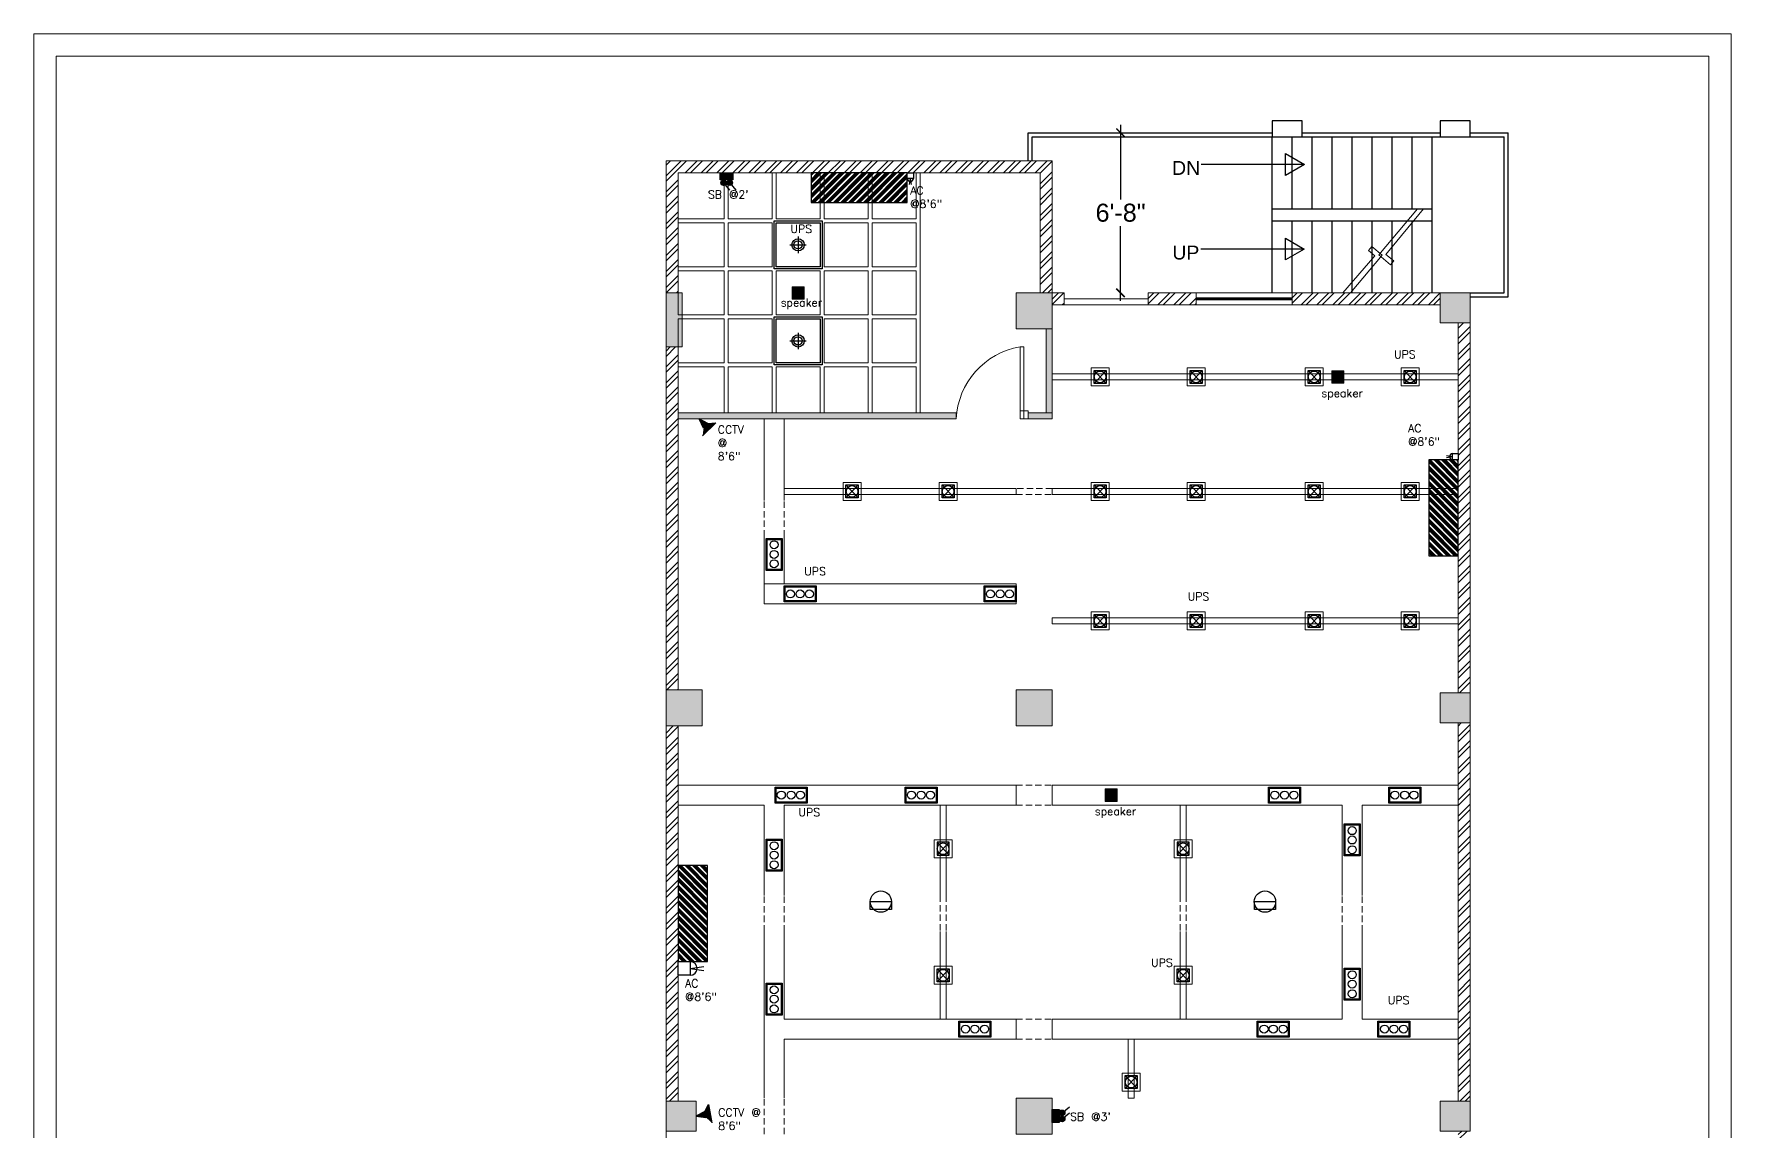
# Model space of a CAD drawing. Header units: inches. Extents: x 111501 to 134888, y 46021 to 52102.
# Drawn here: x 112755 to 113603, y 47553 to 48101 of the extents above; entities that cross this region are included whole.
import ezdxf
from ezdxf.enums import TextEntityAlignment as Align
from ezdxf.lldxf.tags import DXFTag

# ---------------------------------------------------------------- set-up
doc = ezdxf.new("R2010")
doc.units = ezdxf.units.IN
doc.header["$MEASUREMENT"] = 0
doc.linetypes.add('HIDDEN2', pattern=[4.7625, 3.175, -1.5875])
for name, color, linetype in [('10', 1, 'Continuous'), ('D', 251, 'Continuous'), ('electrical layout', 250, 'Continuous'), ('electrical planing', 251, 'Continuous'), ('false ceiling', 5, 'Continuous'), ('pt19', 151, 'Continuous'), ('RO', 7, 'Continuous'), ('staircase', 6, 'Continuous')]:
    doc.layers.add(name, color=color, linetype=linetype)
for name, color, linetype, lineweight in [('ceiling light', 5, 'Continuous', 5), ('column', 252, 'Continuous', 9), ('DOOR', 1, 'Continuous', 0), ('SHEET', 7, 'Continuous', 30), ('text1', 7, 'Continuous', 0), ('wall', 7, 'Continuous', 9), ('window', 140, 'Continuous', 15)]:
    doc.layers.add(name, color=color, linetype=linetype, lineweight=lineweight)
doc.styles.add('A', font='arial.ttf')
doc.styles.get("Standard").update_dxf_attribs({"font": 'txt.shx', "height": 6})
tags = doc.linetypes.add('DASHED2', pattern=[0.375, 0.25, -0.125]).pattern_tags.tags
tags[6:7] = [DXFTag(74, 4), DXFTag(75, 0), DXFTag(340, '0'), DXFTag(46, 1.0), DXFTag(50, 0.0), DXFTag(44, 0.0), DXFTag(45, 0.0)]
tags[4:5] = [DXFTag(74, 4), DXFTag(75, 0), DXFTag(340, '0'), DXFTag(46, 1.0), DXFTag(50, 0.0), DXFTag(44, 0.0), DXFTag(45, 0.0)]
doc.dimstyles.new('Standard$0', dxfattribs={"dimtxt": 4, "dimasz": 2, "dimexe": 0.125, "dimexo": 0.125, "dimgap": 0.25, "dimtad": 0, "dimtih": 1, "dimtoh": 1, "dimdec": 1, "dimlfac": -1, "dimzin": 0, "dimdsep": 46, "dimlunit": 4, "dimtxsty": 'Standard', "dimblk": 'OBLIQUE', "dimblk1": 'DOTSMALL', "dimblk2": 'DOTSMALL', "dimcen": 0, "dimse1": 1, "dimse2": 1, "dimadec": 0, "dimazin": 0, "dimtfac": 1, "dimtdec": 1, "dimtofl": 0, "dimtmove": 0, "dimatfit": 3, "dimfxl": 1, "dimtolj": 1, "dimtzin": 0, "dimarcsym": 0})
pattern_1 = [(45, (14143.5224, 38.135), (-3.97747564, 3.97747564), []), (45, (14146.174, 38.135), (-3.97747564, 3.97747564), [])]

# ---------------------------------------------------------------- blocks, each defined once
blk = doc.blocks.new('_ARCHTICK')
at = {"color": 0, "linetype": 'ByBlock', "lineweight": -2}
blk.add_solid([(0.4, 0.31), (0.31, 0.4), (-0.31, -0.4), (-0.4, -0.31)], dxfattribs=at)
blk = doc.blocks.new('*D517')
at = {"layer": 'D', "color": 5, "linetype": 'Continuous', "lineweight": 25, "transparency": 16777216}
for p, q in [((113298.04, 48055.45), (113298.04, 48018.04)), ((113298.04, 47967.45), (113298.04, 48004.85))]:
    blk.add_line(p, q, dxfattribs=at)
at = {"layer": 'Defpoints', "color": 0, "linetype": 'Continuous', "lineweight": 5, "transparency": 16777216}
for p in [(113298.04, 48051.45), (113306.04, 48051.45), (113311.82, 47971.45)]:
    blk.add_point(p, dxfattribs=at)
at = {"layer": 'D', "color": 5, "linetype": 'Continuous', "lineweight": 25, "transparency": 16777216, "xscale": 6, "yscale": 6, "zscale": 6}
for p, rotation in [((113298.04, 48051.45), 90), ((113298.04, 47971.45), 270)]:
    blk.add_blockref('_ARCHTICK', p, dxfattribs=dict(at, rotation=rotation))
at = {"layer": 'D', "linetype": 'Continuous', "transparency": 16777216, "insert": (113298.04, 48011.45), "char_height": 9, "attachment_point": 5, "style": 'A'}
blk.add_mtext('\\A1;6\'-8"', dxfattribs=at)
blk = doc.blocks.new('_Oblique')
at = {"color": 0, "linetype": 'ByBlock', "lineweight": -2}
blk.add_line((-0.5, -0.5), (0.5, 0.5), dxfattribs=at)
blk = doc.blocks.new('ac')
h = blk.add_hatch()
h.set_pattern_fill('ANSI34', color=5, scale=0.610107, angle=270, style=0)
h.set_pattern_definition([(315, (22596.1116, 2489.52766), (0.32355821, 0.32355821), []), (315, (22596.1116, 2489.4198), (0.32355821, 0.32355821), []), (315, (22596.1116, 2489.31195), (0.32355821, 0.32355821), []), (315, (22596.1116, 2489.2041), (0.32355821, 0.32355821), [])])
h.paths.add_polyline_path([(24130.22, 5022.76), (24130.22, 5030.99), (24132.75, 5030.99), (24132.75, 5022.76)])
at = {"color": 0, "ltscale": 7}
blk.add_lwpolyline([(24130.22, 5022.76), (24132.75, 5022.76), (24132.75, 5030.99), (24130.22, 5030.99)], close=True, dxfattribs=at)
blk = doc.blocks.new('cctv')
at = {"layer": 'electrical layout'}
h = blk.add_hatch(color=122, dxfattribs=at)
h.set_gradient(color1=(19, 236, 153), color2=(76, 0, 0), one_color=1)
h.paths.add_polyline_path([(24133.65, 5037.24), (24127.98, 5043.08), (24131.36, 5042.62), (24135.52, 5044.65), (24133.39, 5040.62)])
h = blk.add_hatch(color=122, dxfattribs=at)
h.set_gradient(color1=(19, 236, 153), color2=(76, 0, 0), rotation=90, one_color=1, name='HEMISPHERICAL')
h.paths.add_polyline_path([(24127.98, 5043.08), (24131.36, 5042.62), (24135.52, 5044.65), (24133.39, 5040.62), (24133.65, 5037.24)])
at = {"layer": 'electrical layout', "color": 7}
blk.add_lwpolyline([(24133.39, 5040.62), (24135.52, 5044.65), (24135.52, 5044.65), (24131.36, 5042.62)], dxfattribs=at)
blk = doc.blocks.new('cct')
at = {"linetype": 'ByBlock'}
for p, q in [((-256.1, 4774.3), (-256.6, 4780.6)), ((-256.6, 4780.6), (-246.3, 4769.8)), ((-259.9, 4767.2), (-256.1, 4774.3)), ((-252.5, 4770.7), (-259.9, 4767.2))]:
    blk.add_line(p, q, dxfattribs=at)
at = {"layer": 'electrical planing', "color": 6, "xscale": 1.768501453454219, "yscale": 1.768501453454219, "zscale": 1.768501453454219, "rotation": 179.2941866071456}
blk.add_blockref('cctv', (42530.4, 13162.2), dxfattribs=at)
blk = doc.blocks.new('dgh')
at = {"layer": 'electrical planing', "linetype": 'ByBlock'}
h = blk.add_hatch(color=36, dxfattribs=at)
h.set_gradient(color1=(121, 78, 22), color2=(227, 174, 104), one_color=1, tint=0.65, name='CYLINDER')
h.paths.add_polyline_path([(-74.07, 1871.89), (-74.07, 1875.82), (-66.95, 1875.82), (-66.95, 1871.89)])
h = blk.add_hatch(color=36, dxfattribs=at)
h.set_gradient(color1=(121, 78, 22), color2=(227, 174, 104), one_color=1, tint=0.65, name='SPHERICAL')
h.paths.add_polyline_path([(-72.26, 1878.91, -1), (-72.26, 1875.82, -1)])
h = blk.add_hatch(color=36, dxfattribs=at)
h.set_gradient(color1=(121, 78, 22), color2=(227, 174, 104), one_color=1, tint=0.65, name='SPHERICAL')
h.paths.add_polyline_path([(-68.91, 1878.91, -1), (-68.91, 1875.82, -1)])
at = {"layer": 'electrical planing', "color": 7, "linetype": 'ByBlock'}
for p, q in [((-72.26, 1877.37), (-75.59, 1881.54)), ((-68.91, 1877.37), (-72.24, 1881.54))]:
    blk.add_line(p, q, dxfattribs=at)
blk.add_lwpolyline([(-74.07, 1871.89), (-74.07, 1875.82), (-66.95, 1875.82), (-66.95, 1871.89)], close=True, dxfattribs=at)
for centre in [(-72.26, 1877.37), (-68.91, 1877.37)]:
    blk.add_circle(centre, 1.55, dxfattribs=at)
blk = doc.blocks.new('speaker')
at = {"layer": 'ceiling light'}
h = blk.add_hatch(color=97, dxfattribs=at)
h.set_gradient(color1=(46, 142, 62), one_color=1, tint=1, name='CURVED')
h.paths.add_polyline_path([(24133.57, 5017.97), (24134.22, 5018.64), (24130.77, 5018.64), (24131.41, 5017.99, -0.41885)])
h = blk.add_hatch(color=97, dxfattribs=at)
h.set_gradient(color1=(46, 142, 62), rotation=90, one_color=1, tint=1, name='INVCURVED')
h.paths.add_polyline_path([(24130.77, 5015.11), (24131.45, 5015.8, -0.210258), (24130.96, 5016.92, -0.199678), (24131.41, 5017.99), (24130.77, 5018.64)])
h = blk.add_hatch(color=233, dxfattribs=at)
h.set_gradient(color1=(219, 123, 161), one_color=1, tint=1, name='SPHERICAL')
h.paths.add_polyline_path([(24133.57, 5017.97, 0.41885), (24131.41, 5017.99), (24132.5, 5016.87)])
h.paths.add_polyline_path([(24131.45, 5015.8), (24132.5, 5016.87), (24131.41, 5017.99, 0.199678), (24130.96, 5016.92, 0.210258)])
h.paths.add_polyline_path([(24132.5, 5016.87), (24133.52, 5015.82, 0.204601), (24133.99, 5016.92, 0.194044), (24133.57, 5017.97)])
h.paths.add_polyline_path([(24133.52, 5015.82), (24132.5, 5016.87), (24131.45, 5015.8, 0.395179)])
h = blk.add_hatch(color=97, dxfattribs=at)
h.set_gradient(color1=(46, 142, 62), rotation=90, one_color=1, tint=1, name='INVCURVED')
h.paths.add_polyline_path([(24134.22, 5018.64), (24133.57, 5017.97, -0.194044), (24133.99, 5016.92, -0.204601), (24133.52, 5015.82), (24134.22, 5015.11)])
h = blk.add_hatch(color=97, dxfattribs=at)
h.set_gradient(color1=(46, 142, 62), one_color=1, tint=1, name='INVCURVED')
h.paths.add_polyline_path([(24134.22, 5015.11), (24133.52, 5015.82, -0.395179), (24131.45, 5015.8), (24130.77, 5015.11)])
at = {"layer": 'ceiling light', "color": 7}
for p, q in [((24130.77, 5018.64), (24134.22, 5015.11)), ((24134.22, 5018.64), (24130.77, 5015.11))]:
    blk.add_line(p, q, dxfattribs=at)
blk.add_lwpolyline([(24130.77, 5018.64), (24134.22, 5018.64), (24134.22, 5015.11), (24130.77, 5015.11)], close=True, dxfattribs=at)
blk.add_circle((24132.47, 5016.92), 1.51, dxfattribs=at)

msp = doc.modelspace()

# ---------------------------------------------------------------- hatches: boundary and pattern name
at = {"layer": 'column'}
h = msp.add_hatch(color=256, dxfattribs=at)
h.paths.add_polyline_path([(113245.82, 47971.45), (113245.82, 47953.45), (113263.82, 47953.45), (113263.82, 47971.45)])
h.paths.add_polyline_path([(113070.82, 47971.45), (113070.82, 47944.45), (113078.82, 47944.45), (113078.82, 47971.45)])
h = msp.add_hatch(color=256, dxfattribs=at)
h.paths.add_polyline_path([(113457.82, 47967.5), (113457.82, 47956.5), (113468.82, 47956.5), (113468.82, 47967.5)])
h.paths.add_polyline_path([(113468.82, 47967.5), (113468.82, 47971.5), (113457.82, 47971.5), (113457.82, 47967.5)])
h.paths.add_polyline_path([(113468.82, 47956.5), (113472.82, 47956.5), (113472.82, 47967.5), (113468.82, 47967.5)])
h.paths.add_polyline_path([(113472.82, 47971.5), (113468.82, 47971.5), (113468.82, 47967.5), (113472.82, 47967.5)])
msp.add_hatch(color=256, dxfattribs=at).paths.add_polyline_path([(113070.82, 47773.02), (113070.82, 47755.02), (113088.82, 47755.02), (113088.82, 47773.02)])
h = msp.add_hatch(color=256, dxfattribs=at)
h.paths.add_polyline_path([(113245.82, 47365.17), (113245.82, 47347.17), (113263.82, 47347.17), (113263.82, 47365.17)])
h.paths.add_polyline_path([(113245.82, 47569.09), (113245.82, 47551.09), (113263.82, 47551.09), (113263.82, 47569.09)])
h.paths.add_polyline_path([(113245.82, 47773.02), (113245.82, 47755.02), (113263.82, 47755.02), (113263.82, 47773.02)])
h = msp.add_hatch(color=256, dxfattribs=at)
h.paths.add_polyline_path([(113457.82, 47767.57), (113457.82, 47756.57), (113468.82, 47756.57), (113468.82, 47767.57)])
h.paths.add_polyline_path([(113468.82, 47767.57), (113468.82, 47771.57), (113457.82, 47771.57), (113457.82, 47767.57)])
h.paths.add_polyline_path([(113468.82, 47756.57), (113472.82, 47756.57), (113472.82, 47767.57), (113468.82, 47767.57)])
h.paths.add_polyline_path([(113472.82, 47771.57), (113468.82, 47771.57), (113468.82, 47767.57), (113472.82, 47767.57)])
h = msp.add_hatch(color=256, dxfattribs=at)
h.paths.add_polyline_path([(113070.82, 47563.64), (113070.82, 47552.64), (113081.82, 47552.64), (113081.82, 47563.64)])
h.paths.add_polyline_path([(113081.82, 47563.64), (113081.82, 47567.64), (113070.82, 47567.64), (113070.82, 47563.64)])
h.paths.add_polyline_path([(113081.82, 47552.64), (113085.82, 47552.64), (113085.82, 47563.64), (113081.82, 47563.64)])
h.paths.add_polyline_path([(113085.82, 47567.64), (113081.82, 47567.64), (113081.82, 47563.64), (113085.82, 47563.64)])
h = msp.add_hatch(color=256, dxfattribs=at)
h.paths.add_polyline_path([(113457.82, 47563.64), (113457.82, 47552.64), (113468.82, 47552.64), (113468.82, 47563.64)])
h.paths.add_polyline_path([(113468.82, 47563.64), (113468.82, 47567.64), (113457.82, 47567.64), (113457.82, 47563.64)])
h.paths.add_polyline_path([(113468.82, 47552.64), (113472.82, 47552.64), (113472.82, 47563.64), (113468.82, 47563.64)])
h.paths.add_polyline_path([(113472.82, 47567.64), (113468.82, 47567.64), (113468.82, 47563.64), (113472.82, 47563.64)])
at = {"layer": 'pt19', "lineweight": 0}
h = msp.add_hatch(color=256, dxfattribs=at)
h.paths.add_polyline_path([(113076.82, 47908.45), (113076.82, 47911.45), (113215.85, 47911.45), (113215.85, 47908.45)])
h.paths.add_polyline_path([(113260.82, 47953.45), (113263.82, 47953.45), (113263.82, 47930.95), (113263.79, 47930.95), (113263.79, 47927.95), (113263.82, 47927.95), (113263.82, 47911.45), (113260.82, 47911.45)])
h.paths.add_polyline_path([(113263.82, 47908.45), (113263.82, 47911.45), (113260.82, 47911.45), (113251.82, 47911.45), (113251.82, 47908.45)])
at = {"layer": 'wall', "lineweight": 5}
h = msp.add_hatch(dxfattribs=at)
h.set_pattern_fill('ANSI32', color=256, scale=15, style=0)
h.set_pattern_definition(pattern_1)
h.paths.add_polyline_path([(113070.82, 47971.45), (113070.82, 48037.45), (113263.82, 48037.45), (113263.82, 47971.45), (113257.82, 47971.45), (113257.82, 48031.45), (113076.82, 48031.45), (113076.82, 47971.45)])
h = msp.add_hatch(dxfattribs=at)
h.set_pattern_fill('ANSI32', color=256, scale=15, style=0)
h.set_pattern_definition(pattern_1)
h.paths.add_polyline_path([(113383.82, 47965.45), (113457.82, 47965.45), (113457.82, 47971.45), (113383.82, 47971.45)])
h.paths.add_polyline_path([(113311.82, 47971.45), (113311.82, 47965.45), (113335.82, 47965.45), (113335.82, 47971.45)])
h.paths.add_polyline_path([(113263.82, 47965.45), (113269.82, 47965.45), (113269.82, 47971.45), (113263.82, 47971.45)])
h = msp.add_hatch(dxfattribs=at)
h.set_pattern_fill('ANSI32', color=256, scale=15, style=0)
h.set_pattern_definition(pattern_1)
h.paths.add_polyline_path([(113466.82, 47567.59), (113472.82, 47567.59), (113472.82, 47756.52), (113466.82, 47756.52)])
h.paths.add_polyline_path([(113466.82, 47363.67), (113472.82, 47363.67), (113472.82, 47552.59), (113466.82, 47552.59)])
h.paths.add_polyline_path([(113466.82, 47771.52), (113472.82, 47771.52), (113472.82, 47956.45), (113466.82, 47956.45)])
h.paths.add_polyline_path([(113466.82, 47238.67), (113472.82, 47238.67), (113472.82, 47348.67), (113466.82, 47348.67)])
h = msp.add_hatch(dxfattribs=at)
h.set_pattern_fill('ANSI32', color=256, scale=15, style=0)
h.set_pattern_definition(pattern_1)
h.paths.add_polyline_path([(113070.82, 47567.59), (113076.82, 47567.59), (113076.82, 47755.02), (113070.82, 47755.02)])
h.paths.add_polyline_path([(113070.82, 47944.45), (113070.82, 47773.02), (113076.82, 47773.02), (113076.82, 47944.45)])

# ---------------------------------------------------------------- linework, layer by layer
at = {"layer": '10', "linetype": 'Continuous'}
for p, q in [((113389.98, 48035.61), (113338.34, 48035.61)), ((113389.86, 47993.34), (113338.22, 47993.34))]:
    msp.add_line(p, q, dxfattribs=at)
for points in [[(113389.98, 48035.61), (113380.54, 48030.16), (113380.54, 48041.06)], [(113389.86, 47993.34), (113380.42, 47987.89), (113380.42, 47998.79)]]:
    msp.add_lwpolyline(points, close=True, dxfattribs=at)
at = {"layer": 'column'}
for points in [[(113078.82, 47944.45), (113078.82, 47971.45), (113070.82, 47971.45), (113070.82, 47944.45)], [(113263.82, 47971.45), (113245.82, 47971.45), (113245.82, 47953.45), (113263.82, 47953.45)], [(113457.82, 47971.45), (113472.82, 47971.45), (113472.82, 47956.45), (113457.82, 47956.45)], [(113088.82, 47773.02), (113070.82, 47773.02), (113070.82, 47755.02), (113088.82, 47755.02)], [(113263.82, 47773.02), (113245.82, 47773.02), (113245.82, 47755.02), (113263.82, 47755.02)], [(113457.82, 47771.52), (113472.82, 47771.52), (113472.82, 47756.52), (113457.82, 47756.52)], [(113070.82, 47567.59), (113085.82, 47567.59), (113085.82, 47552.59), (113070.82, 47552.59)], [(113263.82, 47569.09), (113245.82, 47569.09), (113245.82, 47551.09), (113263.82, 47551.09)], [(113457.82, 47567.59), (113472.82, 47567.59), (113472.82, 47552.59), (113457.82, 47552.59)]]:
    msp.add_lwpolyline(points, close=True, dxfattribs=at)
at = {"layer": 'DOOR', "linetype": 'DASHED2'}
for p, q in [((113269.82, 47968.45), (113311.82, 47968.45)), ((113269.82, 47965.45), (113311.82, 47965.45))]:
    msp.add_line(p, q, dxfattribs=at)
at = {"layer": 'DOOR', "linetype": 'Continuous'}
for points in [[(113434.59, 47987.38), (113432.98, 47985.47), (113427.11, 47990.4), (113446.45, 48013.45), (113449.52, 48013.45), (113430.66, 47990.67), (113434.58, 47987.38)], [(113409.15, 47971.45), (113425.19, 47989.94), (113421.99, 47992.62), (113423.59, 47994.54), (113428.71, 47990.25), (113412.94, 47971.45), (113409.15, 47971.45)]]:
    msp.add_lwpolyline(points, dxfattribs=at)
at = {"layer": 'DOOR', "color": 140, "linetype": 'Continuous', "lineweight": 0, "elevation": -0.46}
for points in [[(113247.82, 47908.45), (113249.67, 47908.45), (113249.67, 47944.49), (113247.82, 47944.49)], [(113251.82, 47908.45), (113247.82, 47908.45), (113247.82, 47912.45), (113251.82, 47912.45)]]:
    msp.add_lwpolyline(points, close=True, dxfattribs=at)
at = {"layer": 'DOOR', "color": 140, "linetype": 'Continuous', "lineweight": 0}
msp.add_arc((113254.29, 47906.56, -0.91), 38.48, 99.67307, 177.18608, dxfattribs=at)
at = {"layer": 'electrical layout', "color": 6}
for p, q in [((113192.89, 48028.65), (113192.42, 48025.53)), ((113192.89, 48028.65), (113193.36, 48025.53)), ((113464, 47889.56), (113460.88, 47890.02)), ((113464, 47889.56), (113460.88, 47889.09)), ((113082.88, 47633.9), (113089.64, 47634.91)), ((113082.88, 47633.9), (113089.64, 47632.88))]:
    msp.add_line(p, q, dxfattribs=at)
at = {"layer": 'electrical layout', "color": 234}
for p, q in [((113136.82, 47999.54, 0.46), (113136.82, 47991.35, 0.46)), ((113132.73, 47995.45, 0.46), (113140.91, 47995.45, 0.46)), ((113136.82, 47951.54, 0.46), (113136.82, 47943.35, 0.46)), ((113132.73, 47947.45, 0.46), (113140.91, 47947.45, 0.46)), ((113160.77, 47875.49), (113166.84, 47868.98)), ((113166.84, 47875.49), (113160.77, 47868.98)), ((113208.77, 47875.49), (113214.84, 47868.98)), ((113214.84, 47875.49), (113208.77, 47868.98)), ((113300.28, 47580.35), (113306.36, 47573.84)), ((113306.36, 47580.35), (113300.28, 47573.84))]:
    msp.add_line(p, q, dxfattribs=at)
at = {"layer": 'electrical layout'}
for p, q in [((113284.76, 47932.7), (113290.83, 47926.19)), ((113290.83, 47932.7), (113284.76, 47926.19)), ((113332.76, 47932.7), (113338.83, 47926.19)), ((113338.83, 47932.7), (113332.76, 47926.19)), ((113391.76, 47932.7), (113397.83, 47926.19)), ((113397.83, 47932.7), (113391.76, 47926.19)), ((113439.76, 47932.7), (113445.83, 47926.19)), ((113445.83, 47932.7), (113439.76, 47926.19)), ((113284.76, 47875.49), (113290.83, 47868.98)), ((113290.83, 47875.49), (113284.76, 47868.98)), ((113332.76, 47875.49), (113338.83, 47868.98)), ((113338.83, 47875.49), (113332.76, 47868.98)), ((113391.76, 47875.49), (113397.83, 47868.98)), ((113397.83, 47875.49), (113391.76, 47868.98)), ((113439.76, 47875.49), (113445.83, 47868.98)), ((113445.83, 47875.49), (113439.76, 47868.98)), ((113284.76, 47810.77), (113290.83, 47804.27)), ((113290.83, 47810.77), (113284.76, 47804.27)), ((113332.76, 47810.77), (113338.83, 47804.27)), ((113338.83, 47810.77), (113332.76, 47804.27)), ((113391.76, 47810.77), (113397.83, 47804.27)), ((113397.83, 47810.77), (113391.76, 47804.27)), ((113439.76, 47810.77), (113445.83, 47804.27)), ((113445.83, 47810.77), (113439.76, 47804.27)), ((113206.28, 47690.41), (113212.36, 47696.92)), ((113212.36, 47690.41), (113206.28, 47696.92)), ((113326.28, 47690.41), (113332.36, 47696.92)), ((113332.36, 47690.41), (113326.28, 47696.92)), ((113206.28, 47633.7), (113212.36, 47627.2)), ((113212.36, 47633.7), (113206.28, 47627.2)), ((113326.28, 47633.7), (113332.36, 47627.2)), ((113332.36, 47633.7), (113326.28, 47627.2))]:
    msp.add_line(p, q, dxfattribs=at)
at = {"layer": 'electrical layout', "color": 6}
for points in [[(113194.47, 48028.65), (113191.32, 48028.65), (113191.32, 48031.45), (113194.47, 48031.45)], [(113464, 47887.98), (113464, 47891.13), (113466.8, 47891.13), (113466.8, 47887.98)], [(113082.88, 47637.31), (113082.88, 47630.49), (113076.82, 47630.49), (113076.82, 47637.31)]]:
    msp.add_lwpolyline(points, close=True, dxfattribs=at)
at = {"layer": 'electrical layout', "color": 234, "elevation": 0.46}
for points in [[(113124.82, 48007.45), (113148.82, 48007.45), (113148.82, 47983.45), (113124.82, 47983.45)], [(113125.82, 48006.45), (113147.82, 48006.45), (113147.82, 47984.45), (113125.82, 47984.45)], [(113124.82, 47959.45), (113148.82, 47959.45), (113148.82, 47935.45), (113124.82, 47935.45)], [(113125.82, 47958.45), (113147.82, 47958.45), (113147.82, 47936.45), (113125.82, 47936.45)]]:
    msp.add_lwpolyline(points, close=True, dxfattribs=at)
at = {"layer": 'electrical layout'}
for points in [[(113284.76, 47932.7), (113290.83, 47932.7), (113290.83, 47926.19), (113284.76, 47926.19)], [(113284.76, 47932.7), (113290.83, 47932.7), (113290.83, 47926.19), (113284.76, 47926.19)], [(113284.76, 47932.7), (113290.83, 47932.7), (113290.83, 47926.19), (113284.76, 47926.19)], [(113332.76, 47932.7), (113338.83, 47932.7), (113338.83, 47926.19), (113332.76, 47926.19)], [(113332.76, 47932.7), (113338.83, 47932.7), (113338.83, 47926.19), (113332.76, 47926.19)], [(113332.76, 47932.7), (113338.83, 47932.7), (113338.83, 47926.19), (113332.76, 47926.19)], [(113391.76, 47932.7), (113397.83, 47932.7), (113397.83, 47926.19), (113391.76, 47926.19)], [(113391.76, 47932.7), (113397.83, 47932.7), (113397.83, 47926.19), (113391.76, 47926.19)], [(113391.76, 47932.7), (113397.83, 47932.7), (113397.83, 47926.19), (113391.76, 47926.19)], [(113439.76, 47932.7), (113445.83, 47932.7), (113445.83, 47926.19), (113439.76, 47926.19)], [(113439.76, 47932.7), (113445.83, 47932.7), (113445.83, 47926.19), (113439.76, 47926.19)], [(113439.76, 47932.7), (113445.83, 47932.7), (113445.83, 47926.19), (113439.76, 47926.19)], [(113284.76, 47875.49), (113290.83, 47875.49), (113290.83, 47868.98), (113284.76, 47868.98)], [(113284.76, 47875.49), (113290.83, 47875.49), (113290.83, 47868.98), (113284.76, 47868.98)], [(113284.76, 47875.49), (113290.83, 47875.49), (113290.83, 47868.98), (113284.76, 47868.98)], [(113332.76, 47875.49), (113338.83, 47875.49), (113338.83, 47868.98), (113332.76, 47868.98)], [(113332.76, 47875.49), (113338.83, 47875.49), (113338.83, 47868.98), (113332.76, 47868.98)], [(113332.76, 47875.49), (113338.83, 47875.49), (113338.83, 47868.98), (113332.76, 47868.98)], [(113391.76, 47875.49), (113397.83, 47875.49), (113397.83, 47868.98), (113391.76, 47868.98)], [(113391.76, 47875.49), (113397.83, 47875.49), (113397.83, 47868.98), (113391.76, 47868.98)], [(113391.76, 47875.49), (113397.83, 47875.49), (113397.83, 47868.98), (113391.76, 47868.98)], [(113439.76, 47875.49), (113445.83, 47875.49), (113445.83, 47868.98), (113439.76, 47868.98)], [(113439.76, 47875.49), (113445.83, 47875.49), (113445.83, 47868.98), (113439.76, 47868.98)], [(113439.76, 47875.49), (113445.83, 47875.49), (113445.83, 47868.98), (113439.76, 47868.98)], [(113284.76, 47810.77), (113290.83, 47810.77), (113290.83, 47804.27), (113284.76, 47804.27)], [(113284.76, 47810.77), (113290.83, 47810.77), (113290.83, 47804.27), (113284.76, 47804.27)], [(113284.76, 47810.77), (113290.83, 47810.77), (113290.83, 47804.27), (113284.76, 47804.27)], [(113332.76, 47810.77), (113338.83, 47810.77), (113338.83, 47804.27), (113332.76, 47804.27)], [(113332.76, 47810.77), (113338.83, 47810.77), (113338.83, 47804.27), (113332.76, 47804.27)], [(113332.76, 47810.77), (113338.83, 47810.77), (113338.83, 47804.27), (113332.76, 47804.27)], [(113391.76, 47810.77), (113397.83, 47810.77), (113397.83, 47804.27), (113391.76, 47804.27)], [(113391.76, 47810.77), (113397.83, 47810.77), (113397.83, 47804.27), (113391.76, 47804.27)], [(113391.76, 47810.77), (113397.83, 47810.77), (113397.83, 47804.27), (113391.76, 47804.27)], [(113439.76, 47810.77), (113445.83, 47810.77), (113445.83, 47804.27), (113439.76, 47804.27)], [(113439.76, 47810.77), (113445.83, 47810.77), (113445.83, 47804.27), (113439.76, 47804.27)], [(113439.76, 47810.77), (113445.83, 47810.77), (113445.83, 47804.27), (113439.76, 47804.27)], [(113206.28, 47690.41), (113212.36, 47690.41), (113212.36, 47696.92), (113206.28, 47696.92)], [(113206.28, 47690.41), (113212.36, 47690.41), (113212.36, 47696.92), (113206.28, 47696.92)], [(113206.28, 47690.41), (113212.36, 47690.41), (113212.36, 47696.92), (113206.28, 47696.92)], [(113326.28, 47690.41), (113332.36, 47690.41), (113332.36, 47696.92), (113326.28, 47696.92)], [(113326.28, 47690.41), (113332.36, 47690.41), (113332.36, 47696.92), (113326.28, 47696.92)], [(113326.28, 47690.41), (113332.36, 47690.41), (113332.36, 47696.92), (113326.28, 47696.92)], [(113206.28, 47633.7), (113212.36, 47633.7), (113212.36, 47627.2), (113206.28, 47627.2)], [(113206.28, 47633.7), (113212.36, 47633.7), (113212.36, 47627.2), (113206.28, 47627.2)], [(113206.28, 47633.7), (113212.36, 47633.7), (113212.36, 47627.2), (113206.28, 47627.2)], [(113326.28, 47633.7), (113332.36, 47633.7), (113332.36, 47627.2), (113326.28, 47627.2)], [(113326.28, 47633.7), (113332.36, 47633.7), (113332.36, 47627.2), (113326.28, 47627.2)], [(113326.28, 47633.7), (113332.36, 47633.7), (113332.36, 47627.2), (113326.28, 47627.2)]]:
    msp.add_lwpolyline(points, close=True, dxfattribs=at)
at = {"layer": 'electrical layout', "color": 234}
for points in [[(113160.77, 47875.49), (113166.84, 47875.49), (113166.84, 47868.98), (113160.77, 47868.98)], [(113160.77, 47875.49), (113166.84, 47875.49), (113166.84, 47868.98), (113160.77, 47868.98)], [(113160.77, 47875.49), (113166.84, 47875.49), (113166.84, 47868.98), (113160.77, 47868.98)], [(113208.77, 47875.49), (113214.84, 47875.49), (113214.84, 47868.98), (113208.77, 47868.98)], [(113208.77, 47875.49), (113214.84, 47875.49), (113214.84, 47868.98), (113208.77, 47868.98)], [(113208.77, 47875.49), (113214.84, 47875.49), (113214.84, 47868.98), (113208.77, 47868.98)], [(113128.82, 47832.73), (113120.82, 47832.73), (113120.82, 47848.73), (113128.82, 47848.73)], [(113128.32, 47833.23), (113121.32, 47833.23), (113121.32, 47848.23), (113128.32, 47848.23)], [(113145.82, 47825.02), (113145.82, 47817.02), (113129.82, 47817.02), (113129.82, 47825.02)], [(113145.32, 47824.52), (113145.32, 47817.52), (113130.32, 47817.52), (113130.32, 47824.52)], [(113245.82, 47825.02), (113245.82, 47817.02), (113229.82, 47817.02), (113229.82, 47825.02)], [(113245.32, 47824.52), (113245.32, 47817.52), (113230.32, 47817.52), (113230.32, 47824.52)], [(113141.3, 47724.52), (113141.3, 47716.52), (113125.3, 47716.52), (113125.3, 47724.52)], [(113140.8, 47724.02), (113140.8, 47717.02), (113125.8, 47717.02), (113125.8, 47724.02)], [(113206.34, 47724.52), (113206.34, 47716.52), (113190.34, 47716.52), (113190.34, 47724.52)], [(113205.84, 47724.02), (113205.84, 47717.02), (113190.84, 47717.02), (113190.84, 47724.02)], [(113387.99, 47724.52), (113387.99, 47716.52), (113371.99, 47716.52), (113371.99, 47724.52)], [(113387.49, 47724.02), (113387.49, 47717.02), (113372.49, 47717.02), (113372.49, 47724.02)], [(113448.04, 47724.52), (113448.04, 47716.52), (113432.04, 47716.52), (113432.04, 47724.52)], [(113447.54, 47724.02), (113447.54, 47717.02), (113432.54, 47717.02), (113432.54, 47724.02)], [(113409.82, 47706.06), (113417.82, 47706.06), (113417.82, 47690.06), (113409.82, 47690.06)], [(113410.32, 47705.56), (113417.32, 47705.56), (113417.32, 47690.56), (113410.32, 47690.56)], [(113120.82, 47698.52), (113128.82, 47698.52), (113128.82, 47682.52), (113120.82, 47682.52)], [(113121.32, 47698.02), (113128.32, 47698.02), (113128.32, 47683.02), (113121.32, 47683.02)], [(113172.89, 47667.27), (113183.44, 47667.27), (113183.44, 47663.29), (113172.89, 47663.29)], [(113364.89, 47667.27), (113375.44, 47667.27), (113375.44, 47663.29), (113364.89, 47663.29)], [(113120.82, 47626.52), (113128.82, 47626.52), (113128.82, 47610.52), (113120.82, 47610.52)], [(113409.82, 47634.06), (113417.82, 47634.06), (113417.82, 47618.06), (113409.82, 47618.06)], [(113410.32, 47633.56), (113417.32, 47633.56), (113417.32, 47618.56), (113410.32, 47618.56)], [(113121.32, 47626.02), (113128.32, 47626.02), (113128.32, 47611.02), (113121.32, 47611.02)], [(113217.16, 47599.59), (113217.16, 47607.59), (113233.16, 47607.59), (113233.16, 47599.59)], [(113217.66, 47600.09), (113217.66, 47607.09), (113232.66, 47607.09), (113232.66, 47600.09)], [(113366.38, 47599.59), (113366.38, 47607.59), (113382.38, 47607.59), (113382.38, 47599.59)], [(113366.88, 47600.09), (113366.88, 47607.09), (113381.88, 47607.09), (113381.88, 47600.09)], [(113426.66, 47599.59), (113426.66, 47607.59), (113442.66, 47607.59), (113442.66, 47599.59)], [(113427.16, 47600.09), (113427.16, 47607.09), (113442.16, 47607.09), (113442.16, 47600.09)], [(113300.28, 47580.35), (113306.36, 47580.35), (113306.36, 47573.84), (113300.28, 47573.84)], [(113300.28, 47580.35), (113306.36, 47580.35), (113306.36, 47573.84), (113300.28, 47573.84)], [(113300.28, 47580.35), (113306.36, 47580.35), (113306.36, 47573.84), (113300.28, 47573.84)]]:
    msp.add_lwpolyline(points, close=True, dxfattribs=at)
for centre, radius in [((113136.82, 47995.45, 0.46), 3.07), ((113136.82, 47995.45, 0.46), 2.05), ((113136.82, 47947.45, 0.46), 3.07), ((113136.82, 47947.45, 0.46), 2.05), ((113163.8, 47872.23), 2.92), ((113163.8, 47872.23), 2.92), ((113163.8, 47872.23), 2.92), ((113211.8, 47872.23), 2.92), ((113211.8, 47872.23), 2.92), ((113211.8, 47872.23), 2.92), ((113124.82, 47845.59), 2), ((113124.82, 47840.73), 2), ((113124.82, 47836.07), 2), ((113132.96, 47821.02), 2), ((113137.82, 47821.02), 2), ((113142.48, 47821.02), 2), ((113232.96, 47821.02), 2), ((113237.82, 47821.02), 2), ((113242.48, 47821.02), 2), ((113128.44, 47720.52), 2), ((113133.3, 47720.52), 2), ((113137.96, 47720.52), 2), ((113193.48, 47720.52), 2), ((113198.34, 47720.52), 2), ((113203, 47720.52), 2), ((113375.13, 47720.52), 2), ((113379.99, 47720.52), 2), ((113384.65, 47720.52), 2), ((113435.18, 47720.52), 2), ((113440.04, 47720.52), 2), ((113444.7, 47720.52), 2), ((113413.82, 47702.72), 2), ((113124.82, 47695.18), 2), ((113413.82, 47698.06), 2), ((113413.82, 47693.2), 2), ((113124.82, 47690.52), 2), ((113124.82, 47685.66), 2), ((113178.19, 47667.27), 5.31), ((113370.19, 47667.27), 5.31), ((113413.82, 47630.72), 2), ((113413.82, 47626.06), 2), ((113124.82, 47623.18), 2), ((113124.82, 47618.52), 2), ((113413.82, 47621.2), 2), ((113124.82, 47613.66), 2), ((113220.5, 47603.59), 2), ((113225.16, 47603.59), 2), ((113230.02, 47603.59), 2), ((113369.72, 47603.59), 2), ((113374.38, 47603.59), 2), ((113379.24, 47603.59), 2), ((113430, 47603.59), 2), ((113434.66, 47603.59), 2), ((113439.52, 47603.59), 2), ((113303.32, 47577.09), 2.92), ((113303.32, 47577.09), 2.92), ((113303.32, 47577.09), 2.92)]:
    msp.add_circle(centre, radius, dxfattribs=at)
at = {"layer": 'electrical layout'}
for centre in [(113287.79, 47929.45), (113287.79, 47929.45), (113287.79, 47929.45), (113335.79, 47929.45), (113335.79, 47929.45), (113335.79, 47929.45), (113394.79, 47929.45), (113394.79, 47929.45), (113394.79, 47929.45), (113442.79, 47929.45), (113442.79, 47929.45), (113442.79, 47929.45), (113287.79, 47872.23), (113287.79, 47872.23), (113287.79, 47872.23), (113335.79, 47872.23), (113335.79, 47872.23), (113335.79, 47872.23), (113394.79, 47872.23), (113394.79, 47872.23), (113394.79, 47872.23), (113442.79, 47872.23), (113442.79, 47872.23), (113442.79, 47872.23), (113287.79, 47807.52), (113287.79, 47807.52), (113287.79, 47807.52), (113335.79, 47807.52), (113335.79, 47807.52), (113335.79, 47807.52), (113394.79, 47807.52), (113394.79, 47807.52), (113394.79, 47807.52), (113442.79, 47807.52), (113442.79, 47807.52), (113442.79, 47807.52), (113209.32, 47693.66), (113209.32, 47693.66), (113209.32, 47693.66), (113329.32, 47693.66), (113329.32, 47693.66), (113329.32, 47693.66), (113209.32, 47630.45), (113209.32, 47630.45), (113209.32, 47630.45), (113329.32, 47630.45), (113329.32, 47630.45), (113329.32, 47630.45)]:
    msp.add_circle(centre, 2.92, dxfattribs=at)
at = {"layer": 'electrical layout', "color": 6}
for centre, radius, start, end in [((113192.89, 48028.65), 1.57, 180, 0), ((113464, 47889.56), 1.57, 90, 270), ((113082.88, 47633.9), 3.41, 270, 90)]:
    msp.add_arc(centre, radius, start, end, dxfattribs=at)
at = {"layer": 'false ceiling', "lineweight": 5}
msp.add_line((113197.82, 47911.45, 0.91), (113197.82, 48031.45, 0.91), dxfattribs=at)
at = {"layer": 'false ceiling', "linetype": 'HIDDEN2', "lineweight": 5}
for p, q in [((113263.82, 47873.73), (113245.82, 47873.73)), ((113119.82, 47849.73), (113119.82, 47867.73)), ((113129.82, 47849.73), (113129.82, 47867.73)), ((113245.82, 47870.73), (113263.79, 47870.73)), ((113245.82, 47725.52), (113263.82, 47725.52)), ((113245.82, 47715.52), (113263.82, 47715.52)), ((113119.82, 47652.31), (113119.82, 47670.31)), ((113129.82, 47652.31), (113129.82, 47670.31)), ((113207.82, 47670.31), (113207.82, 47652.31)), ((113210.82, 47670.31), (113210.82, 47652.31)), ((113327.82, 47670.31), (113327.82, 47652.31)), ((113330.82, 47670.31), (113330.82, 47652.31)), ((113408.82, 47652.31), (113408.82, 47670.31)), ((113418.82, 47652.31), (113418.82, 47670.31)), ((113245.82, 47608.59), (113263.82, 47608.59)), ((113245.82, 47598.59), (113263.82, 47598.59)), ((113119.82, 47551.09), (113119.82, 47569.09)), ((113129.82, 47551.09), (113129.82, 47569.09))]:
    msp.add_line(p, q, dxfattribs=at)
at = {"layer": 'false ceiling', "lineweight": 5}
for points in [[(113099.82, 48008.45), (113076.82, 48008.45), (113076.82, 48031.45), (113099.82, 48031.45)], [(113101.82, 48008.45), (113123.82, 48008.45), (113123.82, 48031.45), (113101.82, 48031.45)], [(113076.82, 48006.45), (113099.82, 48006.45), (113099.82, 47984.45), (113076.82, 47984.45)], [(113101.82, 48006.45), (113123.82, 48006.45), (113123.82, 47984.45), (113101.82, 47984.45)], [(113076.82, 47982.45), (113099.82, 47982.45), (113099.82, 47960.45), (113076.82, 47960.45)], [(113101.82, 47982.45), (113123.82, 47982.45), (113123.82, 47960.45), (113101.82, 47960.45)], [(113076.82, 47958.45), (113099.82, 47958.45), (113099.82, 47936.45), (113076.82, 47936.45)], [(113101.82, 47958.45), (113123.82, 47958.45), (113123.82, 47936.45), (113101.82, 47936.45)], [(113101.82, 47934.45), (113123.82, 47934.45), (113123.82, 47911.45), (113101.82, 47911.45)], [(113283.29, 47933.95), (113292.29, 47933.95), (113292.29, 47924.95), (113283.29, 47924.95)], [(113331.29, 47933.95), (113340.29, 47933.95), (113340.29, 47924.95), (113331.29, 47924.95)], [(113390.29, 47933.95), (113399.29, 47933.95), (113399.29, 47924.95), (113390.29, 47924.95)], [(113438.29, 47933.95), (113447.29, 47933.95), (113447.29, 47924.95), (113438.29, 47924.95)], [(113263.79, 47930.95), (113466.82, 47930.95), (113466.82, 47927.95), (113263.79, 47927.95)], [(113129.82, 47873.73), (113245.82, 47873.73), (113245.82, 47870.73), (113129.82, 47870.73)], [(113159.3, 47876.73), (113168.3, 47876.73), (113168.3, 47867.73), (113159.3, 47867.73)], [(113207.3, 47876.73), (113216.3, 47876.73), (113216.3, 47867.73), (113207.3, 47867.73)], [(113263.79, 47873.73), (113466.82, 47873.73), (113466.82, 47870.73), (113263.79, 47870.73)], [(113283.29, 47876.73), (113292.29, 47876.73), (113292.29, 47867.73), (113283.29, 47867.73)], [(113331.29, 47876.73), (113340.29, 47876.73), (113340.29, 47867.73), (113331.29, 47867.73)], [(113390.29, 47876.73), (113399.29, 47876.73), (113399.29, 47867.73), (113390.29, 47867.73)], [(113438.29, 47876.73), (113447.29, 47876.73), (113447.29, 47867.73), (113438.29, 47867.73)], [(113119.82, 47816.02), (113245.82, 47816.02), (113245.82, 47826.02), (113119.82, 47826.02)], [(113263.79, 47809.02), (113466.82, 47809.02), (113466.82, 47806.02), (113263.79, 47806.02)], [(113283.29, 47812.02), (113292.29, 47812.02), (113292.29, 47803.02), (113283.29, 47803.02)], [(113331.29, 47812.02), (113340.29, 47812.02), (113340.29, 47803.02), (113331.29, 47803.02)], [(113390.29, 47812.02), (113399.29, 47812.02), (113399.29, 47803.02), (113390.29, 47803.02)], [(113438.29, 47812.02), (113447.29, 47812.02), (113447.29, 47803.02), (113438.29, 47803.02)], [(113204.82, 47689.16), (113213.82, 47689.16), (113213.82, 47698.16), (113204.82, 47698.16)], [(113324.82, 47689.16), (113333.82, 47689.16), (113333.82, 47698.16), (113324.82, 47698.16)], [(113204.82, 47634.95), (113213.82, 47634.95), (113213.82, 47625.95), (113204.82, 47625.95)], [(113324.82, 47634.95), (113333.82, 47634.95), (113333.82, 47625.95), (113324.82, 47625.95)], [(113301.82, 47598.59), (113304.82, 47598.59), (113304.82, 47569.09), (113301.82, 47569.09)], [(113298.82, 47581.59), (113307.82, 47581.59), (113307.82, 47572.59), (113298.82, 47572.59)]]:
    msp.add_lwpolyline(points, close=True, dxfattribs=at)
for points, elevation in [([(113125.82, 48008.45), (113147.82, 48008.45), (113147.82, 48031.45), (113125.82, 48031.45)], 0.46), ([(113149.82, 48008.45), (113171.82, 48008.45), (113171.82, 48031.45), (113149.82, 48031.45)], 0.46), ([(113173.82, 48008.45), (113195.82, 48008.45), (113195.82, 48031.45), (113173.82, 48031.45)], 0.91), ([(113149.82, 48006.45), (113171.82, 48006.45), (113171.82, 47984.45), (113149.82, 47984.45)], 0.46), ([(113173.82, 48006.45), (113195.82, 48006.45), (113195.82, 47984.45), (113173.82, 47984.45)], 0.91), ([(113125.82, 47982.45), (113147.82, 47982.45), (113147.82, 47960.45), (113125.82, 47960.45)], 0.46), ([(113149.82, 47982.45), (113171.82, 47982.45), (113171.82, 47960.45), (113149.82, 47960.45)], 0.46), ([(113173.82, 47982.45), (113195.82, 47982.45), (113195.82, 47960.45), (113173.82, 47960.45)], 0.91), ([(113149.82, 47958.45), (113171.82, 47958.45), (113171.82, 47936.45), (113149.82, 47936.45)], 0.46), ([(113173.82, 47958.45), (113195.82, 47958.45), (113195.82, 47936.45), (113173.82, 47936.45)], 0.91), ([(113099.82, 47911.45), (113076.82, 47911.45), (113076.82, 47934.45), (113099.82, 47934.45)], -0.91), ([(113125.82, 47934.45), (113147.82, 47934.45), (113147.82, 47911.45), (113125.82, 47911.45)], 0.46), ([(113149.82, 47934.45), (113171.82, 47934.45), (113171.82, 47911.45), (113149.82, 47911.45)], 0.46), ([(113173.82, 47934.45), (113195.82, 47934.45), (113195.82, 47911.45), (113173.82, 47911.45)], 0.91)]:
    msp.add_lwpolyline(points, close=True, dxfattribs=dict(at, elevation=elevation))
for points in [[(113119.82, 47867.73), (113119.82, 47908.45), (113129.82, 47908.45), (113129.82, 47867.73)], [(113129.82, 47849.73), (113129.82, 47826.02), (113119.82, 47826.02), (113119.82, 47849.73)], [(113119.82, 47715.52), (113076.82, 47715.52), (113076.82, 47725.52), (113245.82, 47725.52), (113245.82, 47715.52), (113129.82, 47715.52)], [(113418.82, 47715.52), (113466.82, 47715.52), (113466.82, 47725.52), (113263.82, 47725.52), (113263.82, 47715.52), (113408.82, 47715.52)], [(113119.82, 47715.52), (113119.82, 47670.31)], [(113129.82, 47670.31), (113129.82, 47715.52)], [(113210.82, 47670.31), (113210.82, 47715.52), (113207.82, 47715.52), (113207.82, 47670.31)], [(113330.82, 47670.31), (113330.82, 47715.52), (113327.82, 47715.52), (113327.82, 47670.31)], [(113408.82, 47670.31), (113408.82, 47715.52)], [(113418.82, 47715.52), (113418.82, 47670.31)], [(113119.82, 47652.31), (113119.82, 47569.09)], [(113129.82, 47608.59), (113129.82, 47652.31)], [(113207.82, 47652.31), (113207.82, 47608.59), (113210.82, 47608.59), (113210.82, 47652.31)], [(113327.82, 47652.31), (113327.82, 47608.59), (113330.82, 47608.59), (113330.82, 47652.31)], [(113408.82, 47608.59), (113408.82, 47652.31)], [(113418.82, 47652.31), (113418.82, 47608.59)], [(113129.82, 47608.59), (113245.82, 47608.59), (113245.82, 47598.59), (113129.82, 47598.59)], [(113408.82, 47608.59), (113263.82, 47608.59), (113263.82, 47598.59), (113466.82, 47598.59), (113466.82, 47608.59), (113418.82, 47608.59)], [(113129.82, 47569.09), (113129.82, 47598.59)]]:
    msp.add_lwpolyline(points, dxfattribs=at)
at = {"layer": 'pt19', "lineweight": 0}
msp.add_lwpolyline([(113263.82, 47911.45), (113260.82, 47911.45), (113260.82, 47953.45), (113263.82, 47953.45)], close=True, dxfattribs=at)
for points, elevation in [([(113215.85, 47908.45), (113076.82, 47908.45), (113076.82, 47911.45), (113215.85, 47911.45)], -0.91), ([(113251.82, 47908.45), (113263.82, 47908.45), (113263.82, 47911.45), (113251.82, 47911.45)], -0.46)]:
    msp.add_lwpolyline(points, close=True, dxfattribs=dict(at, elevation=elevation))
at = {"layer": 'RO', "color": 7, "linetype": 'Continuous'}
for points in [[(113373.82, 48049.45), (113388.82, 48049.45), (113388.82, 48057.45), (113373.82, 48057.45), (113373.82, 48049.45)], [(113457.82, 48049.45), (113472.82, 48049.45), (113472.82, 48057.45), (113457.82, 48057.45), (113457.82, 48049.45)]]:
    msp.add_lwpolyline(points, dxfattribs=at)
at = {"layer": 'SHEET', "color": 0, "lineweight": 5, "ltscale": 25}
for points in [[(112754.84, 46327.43), (113603.19, 46327.43), (113603.19, 48100.82), (112754.84, 48100.82)], [(112765.9, 46338.49), (113592.13, 46338.49), (113592.13, 48089.76), (112765.9, 48089.76)]]:
    msp.add_lwpolyline(points, close=True, dxfattribs=at)
at = {"layer": 'staircase'}
for p, q in [((113251.82, 48037.45), (113251.82, 48051.45)), ((113251.82, 48051.45), (113373.82, 48051.45)), ((113388.82, 48051.45), (113457.82, 48051.45)), ((113472.82, 48051.45), (113491.82, 48051.45)), ((113491.82, 47969.45), (113491.82, 48051.45)), ((113253.82, 48037.45), (113253.82, 48049.45)), ((113253.82, 48049.45), (113489.82, 48049.45)), ((113373.82, 48013.45), (113373.82, 48049.45)), ((113383.82, 48013.45), (113383.82, 48049.45)), ((113393.82, 48013.45), (113393.82, 48049.45)), ((113403.82, 48013.45), (113403.82, 48049.45)), ((113413.82, 48013.45), (113413.82, 48049.45)), ((113423.82, 48013.45), (113423.82, 48049.45)), ((113433.82, 48013.45), (113433.82, 48049.45)), ((113443.82, 48013.45), (113443.82, 48049.45)), ((113453.82, 48013.45), (113453.82, 48049.45)), ((113489.82, 47971.45), (113489.82, 48049.45)), ((113373.82, 48013.45), (113453.82, 48013.45)), ((113373.82, 48007.45), (113373.82, 48013.45)), ((113453.82, 48007.45), (113453.82, 48013.45)), ((113373.82, 48007.45), (113445.82, 48007.45)), ((113373.82, 47971.45), (113373.82, 48007.45)), ((113383.82, 47971.45), (113383.82, 48007.45)), ((113393.82, 47971.45), (113393.82, 48007.45)), ((113403.82, 47971.45), (113403.82, 48007.45)), ((113413.82, 47971.45), (113413.82, 48007.45)), ((113423.82, 47971.45), (113423.82, 48007.45)), ((113433.82, 47971.45), (113433.82, 48007.45)), ((113443.82, 47971.45), (113443.82, 48007.45)), ((113445.82, 48007.45), (113453.82, 48007.45)), ((113453.82, 47971.45), (113453.82, 48007.45)), ((113472.82, 47971.45), (113489.82, 47971.45)), ((113472.82, 47969.45), (113491.82, 47969.45))]:
    msp.add_line(p, q, dxfattribs=at)
at = {"layer": 'wall'}
for p, q in [((113070.82, 48037.45), (113263.82, 48037.45)), ((113070.82, 47971.45), (113070.82, 48037.45)), ((113263.82, 47971.45), (113263.82, 48037.45)), ((113076.82, 48031.45), (113257.82, 48031.45)), ((113076.82, 47971.45), (113076.82, 48031.45)), ((113257.82, 47971.45), (113257.82, 48031.45)), ((113311.82, 47971.45), (113311.82, 47965.45)), ((113311.82, 47971.45), (113457.82, 47971.45)), ((113311.82, 47965.45), (113457.82, 47965.45)), ((113466.82, 47771.52), (113466.82, 47956.45)), ((113472.82, 47771.52), (113472.82, 47956.45)), ((113070.82, 47944.45), (113070.82, 47773.02)), ((113076.82, 47944.45), (113076.82, 47773.02)), ((113076.82, 47911.45), (113196.82, 47911.45)), ((113070.82, 47756.52), (113070.82, 47363.67)), ((113076.82, 47755.02), (113076.82, 47567.59)), ((113466.82, 47567.59), (113466.82, 47756.52)), ((113472.82, 47567.59), (113472.82, 47756.52))]:
    msp.add_line(p, q, dxfattribs=at)
at = {"layer": 'wall', "lineweight": 5}
for p, q in [((113263.82, 47971.45), (113269.82, 47971.45)), ((113269.82, 47971.45), (113269.82, 47965.45)), ((113311.82, 47971.45), (113311.82, 47965.45)), ((113311.82, 47971.45), (113311.82, 47965.45)), ((113383.82, 47971.45), (113383.82, 47965.45)), ((113269.82, 47965.45), (113263.82, 47965.45))]:
    msp.add_line(p, q, dxfattribs=at)
msp.add_lwpolyline([(113335.82, 47971.45), (113383.82, 47971.45), (113383.82, 47965.45), (113335.82, 47965.45)], close=True, dxfattribs=at)
at = {"layer": 'window', "color": 5, "lineweight": 5}
for p, q in [((113335.82, 47968.95), (113383.82, 47968.95)), ((113335.82, 47968.45), (113383.82, 47968.45)), ((113335.82, 47967.95), (113383.82, 47967.95))]:
    msp.add_line(p, q, dxfattribs=at)

# ---------------------------------------------------------------- block references
at = {"layer": 'electrical layout', "color": 6, "xscale": 5.828937824015538, "yscale": 5.828937824015538, "zscale": 5.828937824015538, "rotation": 270}
msp.add_blockref('ac', (83865.98, 188684.98), dxfattribs=at)
at = {"layer": 'electrical layout', "xscale": 0.6159647207180483, "yscale": 0.6159647207180483, "zscale": 0.6159647207180483}
for p, rotation in [((110155.11, 47684.16, -0.91), 271.2530577524856), ((111602.07, 45021.02), 326.5785374153135), ((111602.07, 45021.02), 326.5785374153135)]:
    msp.add_blockref('cct', p, dxfattribs=dict(at, rotation=rotation))
at = {"layer": 'electrical layout', "color": 6, "xscale": 5.828937824015538, "yscale": 5.828937824015538, "zscale": 5.828937824015538}
for p in [(-27201.48, 18562.64), (-27576.71, 18359.96)]:
    msp.add_blockref('ac', p, dxfattribs=at)
at = {"layer": 'electrical planing', "xscale": 0.9055012385238491, "yscale": 0.9055012385238491, "zscale": 0.9055012385238491}
for p, rotation in [((113037.2, 49726.44), 180), ((111568.83, 47496.25), 270)]:
    msp.add_blockref('dgh', p, dxfattribs=dict(at, rotation=rotation))
at = {"layer": 'electrical planing', "color": 6, "xscale": 1.768501453454218, "yscale": 1.768501453454218, "zscale": 1.768501453454218}
for p in [(70458.5, 39099.02, 0.46), (70728.26, 39057.05), (70728.28, 39057.05), (70615, 38848.09)]:
    msp.add_blockref('speaker', p, dxfattribs=at)

# ---------------------------------------------------------------- texts
at = {"layer": 'D', "style": 'A'}
for s, p in [('DN', (113330.78, 48030.39)), ('UP', (113330.66, 47988.12))]:
    msp.add_text(s, height=6.95, dxfattribs=at).set_placement(p, align=Align.CENTER)
at = {"layer": 'electrical layout', "color": 0, "char_height": 4, "attachment_point": 1}
for s, insert, width in [('speaker', (113128.1, 47968.61), 30.1224), ('speaker', (113398.43, 47923.35), 30.1224), ('CCTV @ 8\'6"', (113096.7, 47905.13, -0.91), 19.9581), ('speaker', (113285.16, 47714.4), 30.1224), ('CCTV @ 8\'6"', (113096.92, 47563.91), 30.1224)]:
    msp.add_mtext(s, dxfattribs=dict(at, insert=insert, width=width))
at = {"layer": 'text1', "color": 0, "char_height": 4, "attachment_point": 1}
for s, insert, width in [("SB @2'", (113091.77, 48022.58), 22.5097), ('AC @8\'6"', (113192.89, 48024.61), 22.5097), ('UPS', (113133.01, 48005.42), 22.5097), ('UPS', (113434.69, 47942.71), 22.5097), ('UPS', (113434.72, 47942.71), 22.5097), ('AC @8\'6"', (113441.76, 47905.81), 22.5097), ('UPS', (113139.89, 47834.34), 11.4752), ('UPS', (113331.58, 47821.7), 22.5097), ('UPS', (113137.02, 47713.9), 8.7794), ('UPS', (113313.3, 47638.74), 12.4336), ('AC @8\'6"', (113080.31, 47628.43), 22.5097), ('UPS', (113431.62, 47620.01), 22.5097), ("SB @3'", (113272.78, 47561.79), 22.5097)]:
    msp.add_mtext(s, dxfattribs=dict(at, insert=insert, width=width))

# ---------------------------------------------------------------- dimensions: what is measured, and where the dimension line sits
at = {"layer": 'D', "color": 7, "linetype": 'Continuous'}
dim = msp.add_linear_dim(base=(113298.04, 48051.45), p1=(113311.82, 47971.45), p2=(113306.04, 48051.45), angle=90, dimstyle='Standard$0', override={"dimtxt": 9, "dimasz": 6, "dimexe": 4, "dimexo": 4, "dimgap": 2, "dimtxsty": 'A', "dimblk1": 'ARCHTICK', "dimblk2": 'ARCHTICK', "dimsah": 1, "dimdle": 4, "dimclrd": 5, "dimclre": 1, "dimclrt": 256, "dimfrac": 2, "dimlwd": 25}, dxfattribs=at)
dim.commit()
dim.dimension.update_dxf_attribs({"geometry": '*D517', "text_midpoint": (113298.04, 48011.45)})

doc.saveas('drawing.dxf')
